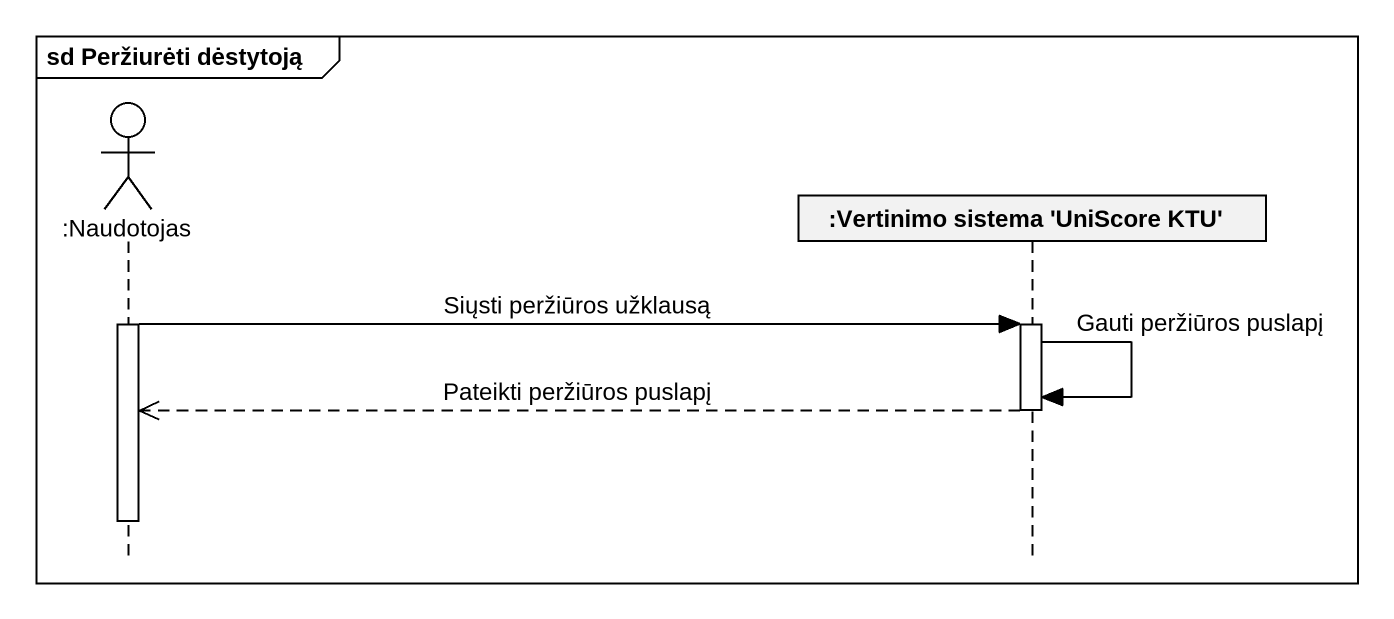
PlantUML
@startuml
mainframe sd Peržiurėti dėstytoją
hide footbox
actor ":Naudotojas" as Naudotojas
participant ":Vertinimo sistema 'UniScore KTU'" as Vertinimo_sistema_UniScore

activate Naudotojas
Naudotojas -> Vertinimo_sistema_UniScore : Siųsti peržiūros užklausą
activate Vertinimo_sistema_UniScore
Vertinimo_sistema_UniScore -> Vertinimo_sistema_UniScore : Gauti peržiūros puslapį
Vertinimo_sistema_UniScore -->> Naudotojas : Pateikti peržiūros puslapį
deactivate Vertinimo_sistema_UniScore
deactivate Naudotojas
@enduml
